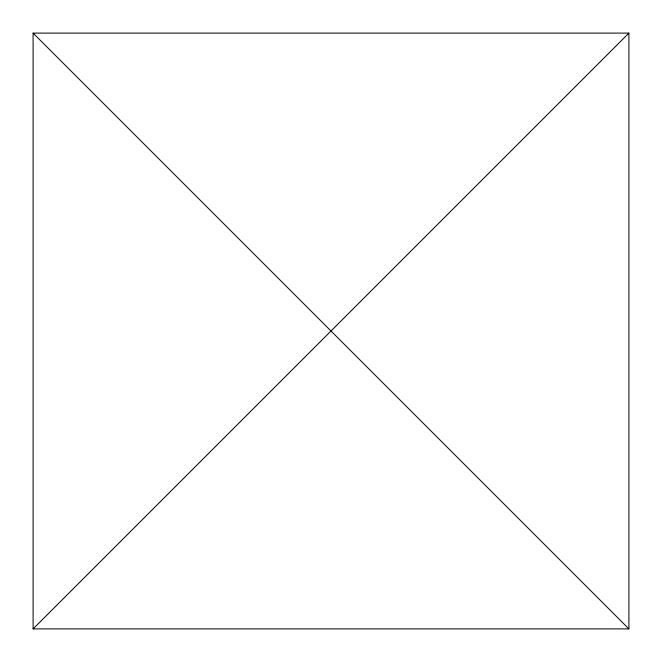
<?xml version="1.0" encoding="UTF-8"?>
<svg xmlns="http://www.w3.org/2000/svg" width="662" height="662" viewBox="0 0 662 662"><rect width="100%" height="100%" fill="white"/><g stroke="black" fill="none" stroke-linecap="round" stroke-linejoin="round"><path stroke-width="0.99" d="M33.1 628.9L628.9 33.1L33.1 33.1L33.1 628.9L628.9 628.9L628.9 33.1M33.1 33.1L628.9 628.9"/></g></svg>
